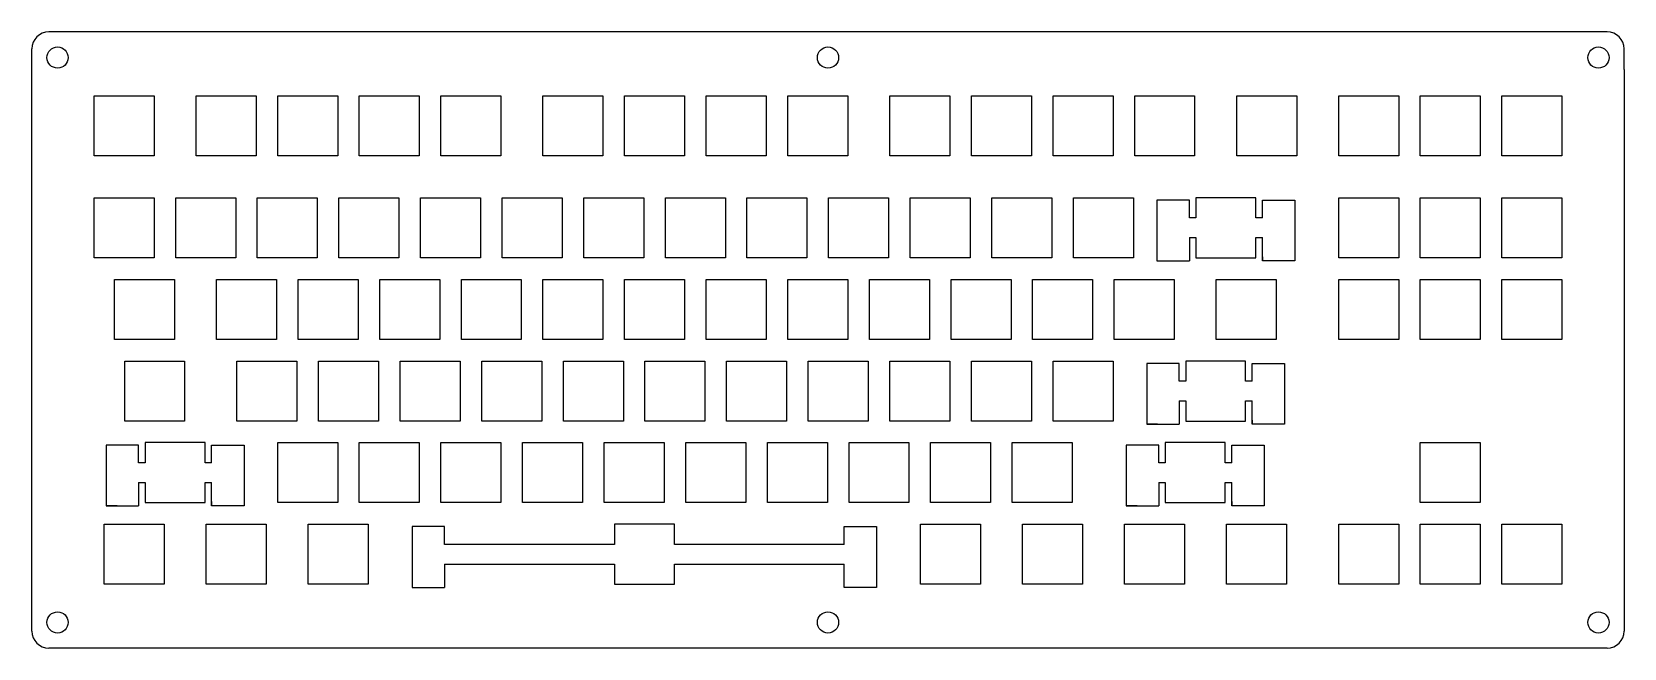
# Model space of a CAD drawing. Header units: millimetres. Extents: x 0 to 372, y 0 to 144.
import ezdxf

# ---------------------------------------------------------------- set-up
doc = ezdxf.new("R2010")
doc.units = ezdxf.units.MM
doc.header["$MEASUREMENT"] = 0

msp = doc.modelspace()

# ---------------------------------------------------------------- linework, layer by layer
at = {"linetype": 'Continuous'}
for p, q in [((367.757, 144.071), (4.095085, 144.071)), ((0.095085, 135.3099), (0.095085, 140.071)), ((371.757, 135.3099), (371.757, 140.071)), ((0.095085, 4.246669), (0.095085, 135.3099)), ((371.757, 135.3099), (371.757, 4.246669)), ((270.269, 104.802469), (262.694, 104.802469)), ((262.694, 104.802469), (262.694, 90.601969)), ((270.269, 100.651469), (270.269, 104.802469)), ((287.32, 104.802669), (294.895, 104.802669)), ((287.32, 100.652069), (287.32, 104.802669)), ((294.895, 104.802669), (294.895, 90.601969)), ((270.269, 96.052069), (270.269, 90.601969)), ((287.32, 90.601969), (287.32, 96.052169)), ((262.694, 90.601969), (270.269, 90.601969)), ((287.32, 91.583069), (287.32, 90.601969)), ((294.895, 90.601969), (287.32, 90.601969)), ((267.888, 66.702469), (260.313, 66.702469)), ((260.313, 66.702469), (260.313, 52.501969)), ((267.888, 62.551469), (267.888, 66.702469)), ((284.937, 66.702669), (292.512, 66.702669)), ((284.937, 62.552069), (284.937, 66.702669)), ((292.512, 66.702669), (292.512, 52.501969)), ((267.888, 57.952069), (267.888, 52.501969)), ((284.937, 52.501969), (284.937, 57.952169)), ((262.862, 52.501969), (260.313, 52.501969)), ((260.313, 52.501969), (267.888, 52.501969)), ((284.937, 53.483069), (284.937, 52.501969)), ((292.512, 52.501969), (284.937, 52.501969)), ((25.0003, 47.652469), (17.4253, 47.652469)), ((17.4253, 47.652469), (17.4253, 33.451969)), ((25.0003, 43.501469), (25.0003, 47.652469)), ((42.0508, 47.652669), (49.6258, 47.652669)), ((42.0508, 43.502069), (42.0508, 47.652669)), ((49.6258, 47.652669), (49.6258, 33.451969)), ((263.125, 47.652469), (255.55, 47.652469)), ((255.55, 47.652469), (255.55, 33.451969)), ((263.125, 43.501469), (263.125, 47.652469)), ((280.176, 47.652669), (287.751, 47.652669)), ((280.176, 43.502069), (280.176, 47.652669)), ((287.751, 47.652669), (287.751, 33.451969)), ((25.0003, 38.902069), (25.0003, 33.451969)), ((42.0508, 33.451969), (42.0508, 38.902169)), ((263.125, 38.902069), (263.125, 33.451969)), ((280.176, 33.451969), (280.176, 38.902169)), ((19.976, 33.451969), (17.4253, 33.451969)), ((17.4253, 33.451969), (25.0003, 33.451969)), ((42.0508, 34.433169), (42.0508, 33.451969)), ((49.6258, 33.451969), (42.0508, 33.451969)), ((258.101, 33.451969), (255.55, 33.451969)), ((255.55, 33.451969), (263.125, 33.451969)), ((280.176, 34.433169), (280.176, 33.451969)), ((287.751, 33.451969), (280.176, 33.451969)), ((96.438, 28.602469), (88.863, 28.602469)), ((88.863, 28.602469), (88.863, 14.401969)), ((96.438, 24.451469), (96.438, 28.602469)), ((189.687, 28.602669), (197.262, 28.602669)), ((189.687, 24.452069), (189.687, 28.602669)), ((197.262, 28.602669), (197.262, 14.401969)), ((96.438, 19.852069), (96.438, 14.401969)), ((189.687, 14.401969), (189.687, 19.852169)), ((88.863, 14.401969), (96.438, 14.401969)), ((197.262, 14.401969), (189.687, 14.401969))]:
    msp.add_line(p, q, dxfattribs=at)
at = {"color": 0}
for p, q in [((14.6196, 129.164469), (28.6191, 129.164469)), ((14.6196, 115.165469), (14.6196, 129.164469)), ((28.6191, 129.164469), (28.6191, 115.165469)), ((38.4321, 129.164469), (52.4317, 129.164469)), ((38.4321, 115.165469), (38.4321, 129.164469)), ((52.4317, 129.164469), (52.4317, 115.165469)), ((57.4821, 129.164469), (71.4817, 129.164469)), ((57.4821, 115.165469), (57.4821, 129.164469)), ((71.4817, 129.164469), (71.4817, 115.165469)), ((76.5321, 129.164469), (90.5316, 129.164469)), ((76.5321, 115.165469), (76.5321, 129.164469)), ((90.5316, 129.164469), (90.5316, 115.165469)), ((95.5806, 129.164469), (109.5816, 129.164469)), ((95.5806, 115.165469), (95.5806, 129.164469)), ((109.5816, 129.164469), (109.5816, 115.165469)), ((119.3946, 129.164469), (133.3946, 129.164469)), ((119.3946, 115.165469), (119.3946, 129.164469)), ((133.3946, 129.164469), (133.3946, 115.165469)), ((138.4446, 129.164469), (152.4446, 129.164469)), ((138.4446, 115.165469), (138.4446, 129.164469)), ((152.4446, 129.164469), (152.4446, 115.165469)), ((157.4946, 129.164469), (171.4946, 129.164469)), ((157.4946, 115.165469), (157.4946, 129.164469)), ((171.4946, 129.164469), (171.4946, 115.165469)), ((176.5446, 129.164469), (190.5446, 129.164469)), ((176.5446, 115.165469), (176.5446, 129.164469)), ((190.5446, 129.164469), (190.5446, 115.165469)), ((200.3576, 129.164469), (214.3576, 129.164469)), ((200.3576, 115.165469), (200.3576, 129.164469)), ((214.3576, 129.164469), (214.3576, 115.165469)), ((219.4076, 129.164469), (233.4076, 129.164469)), ((219.4076, 115.165469), (219.4076, 129.164469)), ((233.4076, 129.164469), (233.4076, 115.165469)), ((238.4576, 129.164469), (252.4576, 129.164469)), ((238.4576, 115.165469), (238.4576, 129.164469)), ((252.4576, 129.164469), (252.4576, 115.165469)), ((257.5076, 129.164469), (271.5076, 129.164469)), ((257.5076, 115.165469), (257.5076, 129.164469)), ((271.5076, 129.164469), (271.5076, 115.165469)), ((281.3206, 129.164469), (295.3201, 129.164469)), ((281.3206, 115.165469), (281.3206, 129.164469)), ((295.3201, 129.164469), (295.3201, 115.165469)), ((305.132, 129.164469), (319.132, 129.164469)), ((305.132, 115.165469), (305.132, 129.164469)), ((319.132, 129.164469), (319.132, 115.165469)), ((324.182, 129.164469), (338.182, 129.164469)), ((324.182, 115.165469), (324.182, 129.164469)), ((338.182, 129.164469), (338.182, 115.165469)), ((343.232, 129.164469), (357.233, 129.164469)), ((343.232, 115.165469), (343.232, 129.164469)), ((357.233, 129.164469), (357.233, 115.165469)), ((28.6191, 115.165469), (14.6196, 115.165469)), ((52.4317, 115.165469), (38.4321, 115.165469)), ((71.4817, 115.165469), (57.4821, 115.165469)), ((90.5316, 115.165469), (76.5321, 115.165469)), ((109.5816, 115.165469), (95.5806, 115.165469)), ((133.3946, 115.165469), (119.3946, 115.165469)), ((152.4446, 115.165469), (138.4446, 115.165469)), ((171.4946, 115.165469), (157.4946, 115.165469)), ((190.5446, 115.165469), (176.5446, 115.165469)), ((214.3576, 115.165469), (200.3576, 115.165469)), ((233.4076, 115.165469), (219.4076, 115.165469)), ((252.4576, 115.165469), (238.4576, 115.165469)), ((271.5076, 115.165469), (257.5076, 115.165469)), ((295.3201, 115.165469), (281.3206, 115.165469)), ((319.132, 115.165469), (305.132, 115.165469)), ((338.182, 115.165469), (324.182, 115.165469)), ((357.233, 115.165469), (343.232, 115.165469)), ((14.6196, 105.352469), (28.6191, 105.352469)), ((14.6196, 91.353069), (14.6196, 105.352469)), ((28.6191, 105.352469), (28.6191, 91.353069)), ((33.6696, 105.352469), (47.6691, 105.352469)), ((33.6696, 91.353069), (33.6696, 105.352469)), ((47.6691, 105.352469), (47.6691, 91.353069)), ((52.7195, 105.352469), (66.7191, 105.352469)), ((52.7195, 91.353069), (52.7195, 105.352469)), ((66.7191, 105.352469), (66.7191, 91.353069)), ((71.7695, 105.352469), (85.7691, 105.352469)), ((71.7695, 91.353069), (71.7695, 105.352469)), ((85.7691, 105.352469), (85.7691, 91.353069)), ((90.8195, 105.352469), (104.819, 105.352469)), ((90.8195, 91.353069), (90.8195, 105.352469)), ((104.819, 105.352469), (104.819, 91.353069)), ((109.868, 105.352469), (123.869, 105.352469)), ((109.868, 91.353069), (109.868, 105.352469)), ((123.869, 105.352469), (123.869, 91.353069)), ((128.919, 105.352469), (142.919, 105.352469)), ((128.919, 91.353069), (128.919, 105.352469)), ((142.919, 105.352469), (142.919, 91.353069)), ((147.969, 105.352469), (161.969, 105.352469)), ((147.969, 91.353069), (147.969, 105.352469)), ((161.969, 105.352469), (161.969, 91.353069)), ((167.019, 105.352469), (181.019, 105.352469)), ((167.019, 91.353069), (167.019, 105.352469)), ((181.019, 105.352469), (181.019, 91.353069)), ((186.069, 105.352469), (200.069, 105.352469)), ((186.069, 91.353069), (186.069, 105.352469)), ((200.069, 105.352469), (200.069, 91.353069)), ((205.119, 105.352469), (219.119, 105.352469)), ((205.119, 91.353069), (205.119, 105.352469)), ((219.119, 105.352469), (219.119, 91.353069)), ((224.169, 105.352469), (238.169, 105.352469)), ((224.169, 91.353069), (224.169, 105.352469)), ((238.169, 105.352469), (238.169, 91.353069)), ((243.219, 105.352469), (257.219, 105.352469)), ((243.219, 91.353069), (243.219, 105.352469)), ((257.219, 105.352469), (257.219, 91.353069)), ((271.794, 105.352469), (271.794, 100.651469)), ((285.794, 105.352469), (271.794, 105.352469)), ((285.794, 100.651469), (285.794, 105.352469)), ((305.132, 105.352469), (319.132, 105.352469)), ((305.132, 91.353069), (305.132, 105.352469)), ((319.132, 105.352469), (319.132, 91.353069)), ((324.182, 105.352469), (338.182, 105.352469)), ((324.182, 91.353069), (324.182, 105.352469)), ((338.182, 105.352469), (338.182, 91.353069)), ((343.232, 105.352469), (357.233, 105.352469)), ((343.232, 91.353069), (343.232, 105.352469)), ((357.233, 105.352469), (357.233, 91.353069)), ((271.794, 100.651469), (270.269, 100.651469)), ((287.32, 100.651469), (285.794, 100.651469)), ((270.269, 96.052069), (271.794, 96.052069)), ((271.794, 96.052069), (271.794, 91.353069)), ((285.794, 91.353069), (285.794, 96.052069)), ((285.794, 96.052069), (287.32, 96.052069)), ((28.6191, 91.353069), (14.6196, 91.353069)), ((47.6691, 91.353069), (33.6696, 91.353069)), ((66.7191, 91.353069), (52.7195, 91.353069)), ((85.7691, 91.353069), (71.7695, 91.353069)), ((104.819, 91.353069), (90.8195, 91.353069)), ((123.869, 91.353069), (109.868, 91.353069)), ((142.919, 91.353069), (128.919, 91.353069)), ((161.969, 91.353069), (147.969, 91.353069)), ((181.019, 91.353069), (167.019, 91.353069)), ((200.069, 91.353069), (186.069, 91.353069)), ((219.119, 91.353069), (205.119, 91.353069)), ((238.169, 91.353069), (224.169, 91.353069)), ((257.219, 91.353069), (243.219, 91.353069)), ((271.794, 91.353069), (285.794, 91.353069)), ((319.132, 91.353069), (305.132, 91.353069)), ((338.182, 91.353069), (324.182, 91.353069)), ((357.233, 91.353069), (343.232, 91.353069)), ((19.3821, 86.302669), (33.3816, 86.302669)), ((19.3821, 72.303069), (19.3821, 86.302669)), ((33.3816, 86.302669), (33.3816, 72.303069)), ((43.1945, 86.302669), (57.1941, 86.302669)), ((43.1945, 72.303069), (43.1945, 86.302669)), ((57.1941, 86.302669), (57.1941, 72.303069)), ((62.2445, 86.302669), (76.2441, 86.302669)), ((62.2445, 72.303069), (62.2445, 86.302669)), ((76.2441, 86.302669), (76.2441, 72.303069)), ((81.2945, 86.302669), (95.2941, 86.302669)), ((81.2945, 72.303069), (81.2945, 86.302669)), ((95.2941, 86.302669), (95.2941, 72.303069)), ((100.344, 86.302669), (114.344, 86.302669)), ((100.344, 72.303069), (100.344, 86.302669)), ((114.344, 86.302669), (114.344, 72.303069)), ((119.394, 86.302669), (133.394, 86.302669)), ((119.394, 72.303069), (119.394, 86.302669)), ((133.394, 86.302669), (133.394, 72.303069)), ((138.444, 86.302669), (152.444, 86.302669)), ((138.444, 72.303069), (138.444, 86.302669)), ((152.444, 86.302669), (152.444, 72.303069)), ((157.494, 86.302669), (171.494, 86.302669)), ((157.494, 72.303069), (157.494, 86.302669)), ((171.494, 86.302669), (171.494, 72.303069)), ((176.544, 86.302669), (190.544, 86.302669)), ((176.544, 72.303069), (176.544, 86.302669)), ((190.544, 86.302669), (190.544, 72.303069)), ((195.594, 86.302669), (209.594, 86.302669)), ((195.594, 72.303069), (195.594, 86.302669)), ((209.594, 86.302669), (209.594, 72.303069)), ((214.644, 86.302669), (228.644, 86.302669)), ((214.644, 72.303069), (214.644, 86.302669)), ((228.644, 86.302669), (228.644, 72.303069)), ((233.694, 86.302669), (247.694, 86.302669)), ((233.694, 72.303069), (233.694, 86.302669)), ((247.694, 86.302669), (247.694, 72.303069)), ((252.743, 86.302669), (266.744, 86.302669)), ((252.743, 72.303069), (252.743, 86.302669)), ((266.744, 86.302669), (266.744, 72.303069)), ((276.557, 86.302669), (290.557, 86.302669)), ((276.557, 72.303069), (276.557, 86.302669)), ((290.557, 86.302669), (290.557, 72.303069)), ((305.132, 86.302669), (319.132, 86.302669)), ((305.132, 72.303069), (305.132, 86.302669)), ((319.132, 86.302669), (319.132, 72.303069)), ((324.182, 86.302669), (338.182, 86.302669)), ((324.182, 72.303069), (324.182, 86.302669)), ((338.182, 86.302669), (338.182, 72.303069)), ((343.232, 86.302669), (357.233, 86.302669)), ((343.232, 72.303069), (343.232, 86.302669)), ((357.233, 86.302669), (357.233, 72.303069)), ((33.3816, 72.303069), (19.3821, 72.303069)), ((57.1941, 72.303069), (43.1945, 72.303069)), ((76.2441, 72.303069), (62.2445, 72.303069)), ((95.2941, 72.303069), (81.2945, 72.303069)), ((114.344, 72.303069), (100.344, 72.303069)), ((133.394, 72.303069), (119.394, 72.303069)), ((152.444, 72.303069), (138.444, 72.303069)), ((171.494, 72.303069), (157.494, 72.303069)), ((190.544, 72.303069), (176.544, 72.303069)), ((209.594, 72.303069), (195.594, 72.303069)), ((228.644, 72.303069), (214.644, 72.303069)), ((247.694, 72.303069), (233.694, 72.303069)), ((266.744, 72.303069), (252.743, 72.303069)), ((290.557, 72.303069), (276.557, 72.303069)), ((319.132, 72.303069), (305.132, 72.303069)), ((338.182, 72.303069), (324.182, 72.303069)), ((357.233, 72.303069), (343.232, 72.303069)), ((21.762, 67.252669), (35.7628, 67.252669)), ((21.762, 53.253069), (21.762, 67.252669)), ((35.7628, 67.252669), (35.7628, 53.253069)), ((47.957, 67.252669), (61.9566, 67.252669)), ((47.957, 53.253069), (47.957, 67.252669)), ((61.9566, 67.252669), (61.9566, 53.253069)), ((67.007, 67.252669), (81.0066, 67.252669)), ((67.007, 53.253069), (67.007, 67.252669)), ((81.0066, 67.252669), (81.0066, 53.253069)), ((86.057, 67.252669), (100.057, 67.252669)), ((86.057, 53.253069), (86.057, 67.252669)), ((100.057, 67.252669), (100.057, 53.253069)), ((105.107, 67.252669), (119.107, 67.252669)), ((105.107, 53.253069), (105.107, 67.252669)), ((119.107, 67.252669), (119.107, 53.253069)), ((124.157, 67.252669), (138.157, 67.252669)), ((124.157, 53.253069), (124.157, 67.252669)), ((138.157, 67.252669), (138.157, 53.253069)), ((143.207, 67.252669), (157.207, 67.252669)), ((143.207, 53.253069), (143.207, 67.252669)), ((157.207, 67.252669), (157.207, 53.253069)), ((162.257, 67.252669), (176.257, 67.252669)), ((162.257, 53.253069), (162.257, 67.252669)), ((176.257, 67.252669), (176.257, 53.253069)), ((181.307, 67.252669), (195.307, 67.252669)), ((181.307, 53.253069), (181.307, 67.252669)), ((195.307, 67.252669), (195.307, 53.253069)), ((200.357, 67.252669), (214.357, 67.252669)), ((200.357, 53.253069), (200.357, 67.252669)), ((214.357, 67.252669), (214.357, 53.253069)), ((219.407, 67.252669), (233.407, 67.252669)), ((219.407, 53.253069), (219.407, 67.252669)), ((233.407, 67.252669), (233.407, 53.253069)), ((238.457, 67.252669), (252.457, 67.252669)), ((238.457, 53.253069), (238.457, 67.252669)), ((252.457, 67.252669), (252.457, 53.253069)), ((269.412, 67.252669), (269.412, 62.551869)), ((283.413, 67.252669), (269.412, 67.252669)), ((283.413, 62.551869), (283.413, 67.252669)), ((269.412, 62.551869), (267.888, 62.551869)), ((284.937, 62.551869), (283.413, 62.551869)), ((267.888, 57.952069), (269.412, 57.952069)), ((269.412, 57.952069), (269.412, 53.253069)), ((283.413, 53.253069), (283.413, 57.952069)), ((283.413, 57.952069), (284.937, 57.952069)), ((35.7628, 53.253069), (21.762, 53.253069)), ((61.9566, 53.253069), (47.957, 53.253069)), ((81.0066, 53.253069), (67.007, 53.253069)), ((100.057, 53.253069), (86.057, 53.253069)), ((119.107, 53.253069), (105.107, 53.253069)), ((138.157, 53.253069), (124.157, 53.253069)), ((157.207, 53.253069), (143.207, 53.253069)), ((176.257, 53.253069), (162.257, 53.253069)), ((195.307, 53.253069), (181.307, 53.253069)), ((214.357, 53.253069), (200.357, 53.253069)), ((233.407, 53.253069), (219.407, 53.253069)), ((252.457, 53.253069), (238.457, 53.253069)), ((269.412, 53.253069), (283.413, 53.253069)), ((26.5259, 48.202669), (26.5259, 43.501869)), ((40.5253, 48.202669), (26.5259, 48.202669)), ((40.5253, 43.501869), (40.5253, 48.202669)), ((57.482, 48.202669), (71.4816, 48.202669)), ((57.482, 34.203069), (57.482, 48.202669)), ((71.4816, 48.202669), (71.4816, 34.203069)), ((76.532, 48.202669), (90.5316, 48.202669)), ((76.532, 34.203069), (76.532, 48.202669)), ((90.5316, 48.202669), (90.5316, 34.203069)), ((95.582, 48.202669), (109.582, 48.202669)), ((95.582, 34.203069), (95.582, 48.202669)), ((109.582, 48.202669), (109.582, 34.203069)), ((114.632, 48.202669), (128.632, 48.202669)), ((114.632, 34.203069), (114.632, 48.202669)), ((128.632, 48.202669), (128.632, 34.203069)), ((133.682, 48.202669), (147.682, 48.202669)), ((133.682, 34.203069), (133.682, 48.202669)), ((147.682, 48.202669), (147.682, 34.203069)), ((152.732, 48.202669), (166.732, 48.202669)), ((152.732, 34.203069), (152.732, 48.202669)), ((166.732, 48.202669), (166.732, 34.203069)), ((171.782, 48.202669), (185.782, 48.202669)), ((171.782, 34.203069), (171.782, 48.202669)), ((185.782, 48.202669), (185.782, 34.203069)), ((190.832, 48.202669), (204.832, 48.202669)), ((190.832, 34.203069), (190.832, 48.202669)), ((204.832, 48.202669), (204.832, 34.203069)), ((209.882, 48.202669), (223.882, 48.202669)), ((209.882, 34.203069), (209.882, 48.202669)), ((223.882, 48.202669), (223.882, 34.203069)), ((228.932, 48.202669), (242.932, 48.202669)), ((228.932, 34.203069), (228.932, 48.202669)), ((242.932, 48.202669), (242.932, 34.203069)), ((264.651, 48.202669), (264.651, 43.501869)), ((278.65, 48.202669), (264.651, 48.202669)), ((278.65, 43.501869), (278.65, 48.202669)), ((324.182, 48.202669), (338.182, 48.202669)), ((324.182, 34.203069), (324.182, 48.202669)), ((338.182, 48.202669), (338.182, 34.203069)), ((26.5259, 43.501869), (25.0004, 43.501869)), ((42.0508, 43.501869), (40.5253, 43.501869)), ((264.651, 43.501869), (263.125, 43.501869)), ((280.176, 43.501869), (278.65, 43.501869)), ((25.0004, 38.902069), (26.5259, 38.902069)), ((26.5259, 38.902069), (26.5259, 34.203069)), ((40.5253, 34.203069), (40.5253, 38.902069)), ((40.5253, 38.902069), (42.0508, 38.902069)), ((263.125, 38.902069), (264.651, 38.902069)), ((264.651, 38.902069), (264.651, 34.203069)), ((278.65, 34.203069), (278.65, 38.902069)), ((278.65, 38.902069), (280.176, 38.902069)), ((26.5259, 34.203069), (40.5253, 34.203069)), ((71.4816, 34.203069), (57.482, 34.203069)), ((90.5316, 34.203069), (76.532, 34.203069)), ((109.582, 34.203069), (95.582, 34.203069)), ((128.632, 34.203069), (114.632, 34.203069)), ((147.682, 34.203069), (133.682, 34.203069)), ((166.732, 34.203069), (152.732, 34.203069)), ((185.782, 34.203069), (171.782, 34.203069)), ((204.832, 34.203069), (190.832, 34.203069)), ((223.882, 34.203069), (209.882, 34.203069)), ((242.932, 34.203069), (228.932, 34.203069)), ((264.651, 34.203069), (278.65, 34.203069)), ((338.182, 34.203069), (324.182, 34.203069)), ((17.0009, 29.152569), (31.0003, 29.152569)), ((17.0009, 15.153069), (17.0009, 29.152569)), ((31.0003, 29.152569), (31.0003, 15.153069)), ((40.8122, 29.152569), (54.8128, 29.152569)), ((40.8122, 15.153069), (40.8122, 29.152569)), ((54.8128, 29.152569), (54.8128, 15.153069)), ((64.6257, 29.152569), (78.6253, 29.152569)), ((64.6257, 15.153069), (64.6257, 29.152569)), ((78.6253, 29.152569), (78.6253, 15.153069)), ((136.062, 29.152569), (136.062, 24.452069)), ((150.063, 29.152569), (136.062, 29.152569)), ((150.063, 24.452069), (150.063, 29.152569)), ((207.501, 29.152569), (221.5, 29.152569)), ((207.501, 15.153069), (207.501, 29.152569)), ((221.5, 29.152569), (221.5, 15.153069)), ((231.312, 29.152569), (245.313, 29.152569)), ((231.312, 15.153069), (231.312, 29.152569)), ((245.313, 29.152569), (245.313, 15.153069)), ((255.126, 29.152569), (269.125, 29.152569)), ((255.126, 15.153069), (255.126, 29.152569)), ((269.125, 29.152569), (269.125, 15.153069)), ((278.937, 29.152569), (292.938, 29.152569)), ((278.937, 15.153069), (278.937, 29.152569)), ((292.938, 29.152569), (292.938, 15.153069)), ((305.132, 29.152569), (319.132, 29.152569)), ((305.132, 15.153069), (305.132, 29.152569)), ((319.132, 29.152569), (319.132, 15.153069)), ((324.182, 29.152569), (338.182, 29.152569)), ((324.182, 15.153069), (324.182, 29.152569)), ((338.182, 29.152569), (338.182, 15.153069)), ((343.232, 29.152569), (357.233, 29.152569)), ((343.232, 15.153069), (343.232, 29.152569)), ((357.233, 29.152569), (357.233, 15.153069)), ((136.062, 24.452069), (96.4378, 24.452069)), ((189.687, 24.452069), (150.063, 24.452069)), ((96.4378, 19.852169), (136.062, 19.852169)), ((136.062, 19.852169), (136.062, 15.153069)), ((150.063, 15.153069), (150.063, 19.852169)), ((150.063, 19.852169), (189.687, 19.852169)), ((31.0003, 15.153069), (17.0009, 15.153069)), ((54.8128, 15.153069), (40.8122, 15.153069)), ((78.6253, 15.153069), (64.6257, 15.153069)), ((136.062, 15.153069), (150.063, 15.153069)), ((221.5, 15.153069), (207.501, 15.153069)), ((245.313, 15.153069), (231.312, 15.153069)), ((269.125, 15.153069), (255.126, 15.153069)), ((292.938, 15.153069), (278.937, 15.153069)), ((319.132, 15.153069), (305.132, 15.153069)), ((338.182, 15.153069), (324.182, 15.153069)), ((357.233, 15.153069), (343.232, 15.153069)), ((367.757, 0.246669), (4.095085, 0.246669))]:
    msp.add_line(p, q, dxfattribs=at)
at = {"linetype": 'Continuous'}
for centre in [(6.09505, 138.072), (185.925, 138.072), (365.756, 138.072), (6.09505, 6.24665), (185.925, 6.24665), (365.756, 6.24665)]:
    msp.add_circle(centre, 2.47, dxfattribs=at)
for centre, start, end in [((4.095085, 140.071), 90, 180), ((367.757, 140.071), 0, 90)]:
    msp.add_arc(centre, 4, start, end, dxfattribs=at)
at = {"color": 0}
for centre, start, end in [((4.095085, 4.246669), 180, 270), ((367.757, 4.246669), 270, 0)]:
    msp.add_arc(centre, 4, start, end, dxfattribs=at)

doc.saveas('drawing.dxf')
